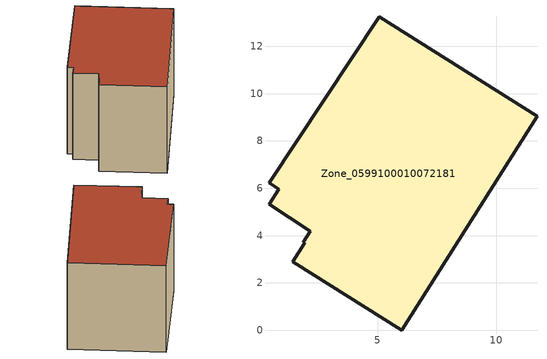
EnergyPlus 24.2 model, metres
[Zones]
Zone_0599100010072181
 floor ground (C_G): 11.73,9.03 6.01,0 1.41,2.9 1.92,3.69 1.86,3.73 2.15,4.19 0.41,5.32 0.83,5.95 0.43,6.23 5.07,13.24 z1.59
 wall outside (C_F): 6.01,0 11.73,9.03 5.07,13.24 0.43,6.23 0.83,5.95 0.41,5.32 2.15,4.19 1.86,3.73 1.92,3.69 1.41,2.9 6.01,0 z1.59:10.03
 roof outside (C_R): 1.86,3.73 1.92,3.69 1.41,2.9 6.01,0 11.73,9.03 5.07,13.24 0.43,6.23 0.83,5.95 0.41,5.32 2.15,4.19 z10.03
[BUILDING]
Pand.0599100010072181: North Axis=0; Terrain=City; Loads Convergence Tolerance Value=0.04; Temperature Convergence Tolerance Value=0.4; Solar Distribution=FullExterior; Maximum Number of Warmup Days=25; Minimum Number of Warmup Days=1
[Site:Location]
Rotterdam.The.Hague.AP_ZH_NLD Design_Conditions: Latitude=51.96; Longitude=4.45; Time Zone=1; Elevation=-4.5
[SITE:GROUNDTEMPERATURE:BUILDINGSURFACE]
18, 18, 18, 18, 18, 18, 18, 18, 18, 18, 18, 18
[MATERIAL] Thermal Absorptance=0.9; Solar Absorptance=0.7; Visible Absorptance=0.7
Name | Roughness | Thickness | Conductivity | Density | Specific Heat
G.TC.2006-2014 | MediumSmooth | 0.15 | 0.06 | 540 | 1210
F.TC.2006-2014 | Rough | 0.3 | 0.12 | 1920 | 840
R.TC.2006-2014 | MediumRough | 0.2 | 0.08 | 1500 | 1000
[CONSTRUCTION]
C_G: G.TC.2006-2014
C_F: F.TC.2006-2014
C_R: R.TC.2006-2014
[ZONE]
Zone_0599100010072181: Type=1; Multiplier=1; Ceiling Height=Autocalculate; Volume=Autocalculate; Floor Area=autocalculate; Part of Total Floor Area=Yes
[ZONEINFILTRATION:DESIGNFLOWRATE]
Infil_Zone_0599100010072181: Zone or ZoneList or Space or SpaceList=Zone_0599100010072181; Schedule=AlwaysOn; Design Flow Rate Calculation Method=Flow/Area; Flow Rate per Floor Area=0.0015; Constant Term Coefficient=1; Temperature Term Coefficient=0; Velocity Term Coefficient=0; Velocity Squared Term Coefficient=0
[HVACTEMPLATE:ZONE:IDEALLOADSAIRSYSTEM]
Zone_0599100010072181: Maximum Heating Supply Air Temperature=50; Minimum Cooling Supply Air Temperature=13; Maximum Heating Supply Air Humidity Ratio=0.0156; Minimum Cooling Supply Air Humidity Ratio=0.0077; Heating Limit=NoLimit; Cooling Limit=NoLimit; Dehumidification Control Type=ConstantSensibleHeatRatio; Cooling Sensible Heat Ratio=0.7; Dehumidification Setpoint=60; Humidification Control Type=None; Humidification Setpoint=30; Outdoor Air Method=None; Outdoor Air Flow Rate per Person=0.00944; Outdoor Air Flow Rate per Zone Floor Area=0; Outdoor Air Flow Rate per Zone=0; Demand Controlled Ventilation Type=None; Outdoor Air Economizer Type=NoEconomizer; Heat Recovery Type=None; Sensible Heat Recovery Effectiveness=0.7; Latent Heat Recovery Effectiveness=0.65
[ZONECONTROL:THERMOSTAT]
ThermostatControl_Zone_0599100010072181: Zone or ZoneList=Zone_0599100010072181; Control Type Schedule=DualSetpointControlType; Control 1=Thermostat_Zone_0599100010072181; Temperature Difference Between Cutout And Setpoint=0
[THERMOSTATSETPOINT:DUALSETPOINT]
Thermostat_Zone_0599100010072181: Heating Setpoint Temperature Schedule=HeatingSetpoint_Zone_0599100010072181; Cooling Setpoint Temperature Schedule=CoolingSetpoint_Zone_0599100010072181
[SCHEDULE:COMPACT]
HeatingSetpoint_Zone_0599100010072181: Through: 12/31, For: AllDays, Until: 24:00, 21
CoolingSetpoint_Zone_0599100010072181: Through: 12/31, For: AllDays, Until: 24:00, 24
DualSetpointControlType: Through: 12/31, For: AllDays, Until: 24:00, 4
AlwaysOn: Through: 12/31, For: AllDays, Until: 24:00, 1
